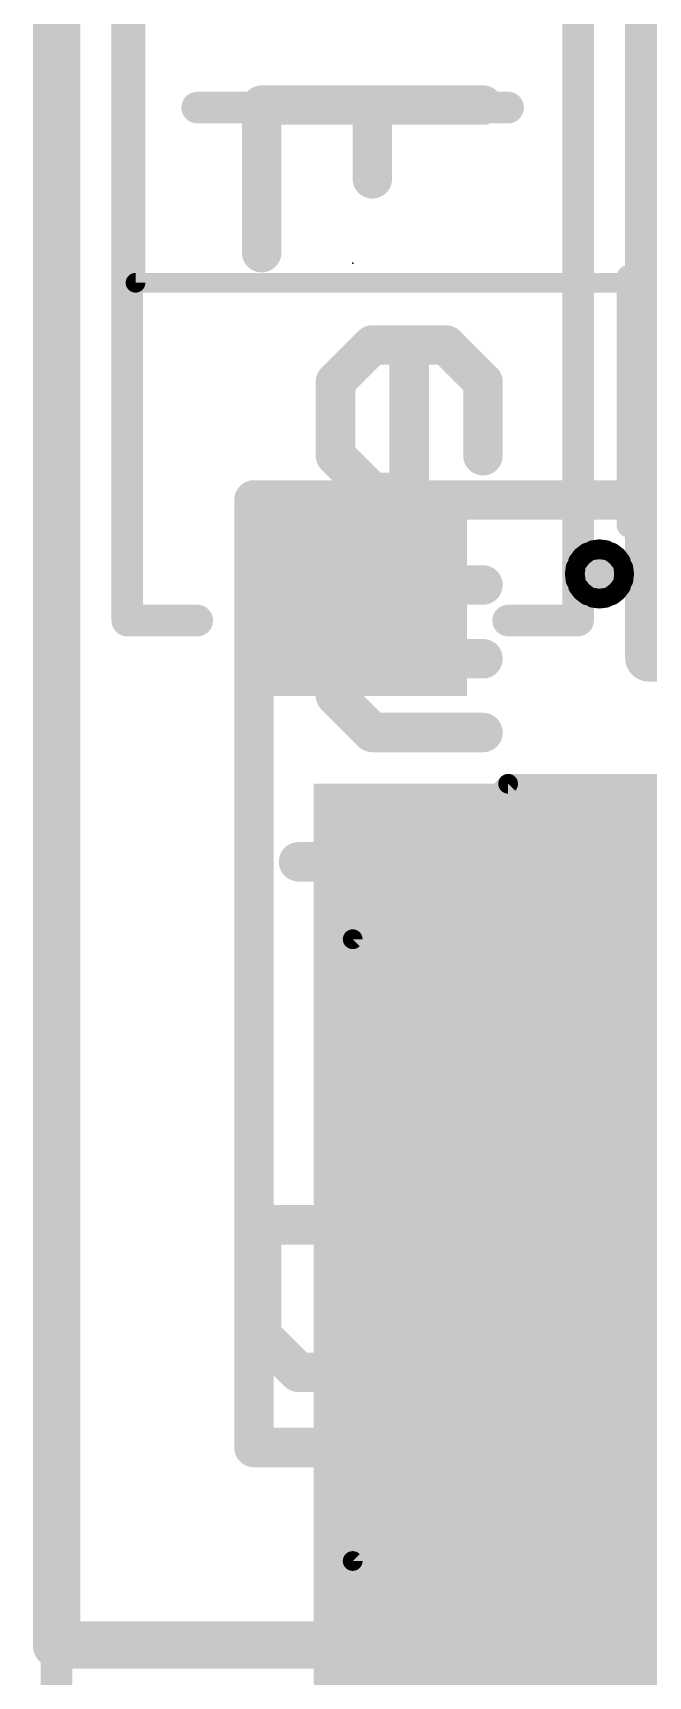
# Model space of a CAD drawing. Extents: x -9 to 98, y -21 to 39.
# Drawn here: x -0.15 to 3.81, y 13.77 to 24.34 of the extents above; entities that cross this region are included whole.
import ezdxf

# ---------------------------------------------------------------- set-up
doc = ezdxf.new("R2010")
doc.units = 0
for name, color, linetype in [('1', 12, 'CONTINUOUS'), ('16', 132, 'CONTINUOUS'), ('20', 31, 'CONTINUOUS'), ('21', 41, 'CONTINUOUS'), ('22', 40, 'CONTINUOUS'), ('23', 53, 'CONTINUOUS'), ('51', 53, 'CONTINUOUS')]:
    doc.layers.add(name, color=color, linetype=linetype)

# ---------------------------------------------------------------- blocks, each defined once
blk = doc.blocks.new('RECT')
blk.add_solid([(-0.5, -0.5), (0.5, -0.5), (-0.5, 0.5), (0.5, 0.5)])

msp = doc.modelspace()

# ---------------------------------------------------------------- linework, layer by layer
at = {"layer": '1'}
for points, const_width in [([(0.508, 22.733), (0.508, 25.527)], 0.127), ([(5.588, 22.733), (0.508, 22.733)], 0.127), ([(1.27, 21.336), (5.08, 21.336)], 0.254), ([(1.27, 15.24), (1.27, 21.336)], 0.254), ([(5.08, 15.24), (1.27, 15.24)], 0.254)]:
    msp.add_lwpolyline(points, dxfattribs=dict(at, const_width=const_width))
for points, const_width in [([(0.508, 22.7647, 1), (0.508, 22.7013)], 0.0635), ([(0.4763, 22.733, 1), (0.5397, 22.733)], 0.0635), ([(1.27, 21.3995, 1), (1.27, 21.2725)], 0.127), ([(1.3335, 21.336, 1), (1.2065, 21.336)], 0.127), ([(1.27, 15.3035, 1), (1.27, 15.1765)], 0.127), ([(1.2065, 15.24, 1), (1.3335, 15.24)], 0.127)]:
    msp.add_lwpolyline(points, format="xyb", dxfattribs=dict(at, const_width=const_width))
at = {"layer": '16', "const_width": 0.3048}
for points in [[(0, 13.97), (0, 33.02)], [(3.81, 33.02), (3.81, 20.32)], [(3.81, 20.32), (6.35, 20.32)], [(6.35, 13.97), (0, 13.97)]]:
    msp.add_lwpolyline(points, dxfattribs=at)
at = {"layer": '16', "const_width": 0.1524}
for points in [[(3.81, 20.3962, 1), (3.81, 20.2438)], [(3.7338, 20.32, 1), (3.8862, 20.32)], [(0, 14.0462, 1), (0, 13.8938)], [(-0.0762, 13.97, 1), (0.0762, 13.97)]]:
    msp.add_lwpolyline(points, format="xyb", dxfattribs=at)
at = {"layer": '20', "const_width": 0.2032}
msp.add_lwpolyline([(0, 33.02), (0, 7.62)], dxfattribs=at)
at = {"layer": '21'}
for points, const_width in [([(0.455, 20.56), (0.455, 25.16)], 0.2032), ([(3.355, 25.16), (3.355, 20.56)], 0.2032), ([(0.905, 23.86), (2.905, 23.86)], 0.2032), ([(3.81, 21.5416), (3.81, 22.4004)], 0.2032), ([(3.3802, 20.972), (3.4131, 20.9972)], 0.127), ([(3.4131, 20.9972), (3.4514, 21.0131)], 0.127), ([(3.4514, 21.0131), (3.4925, 21.0185)], 0.127), ([(3.4925, 21.0185), (3.5336, 21.0131)], 0.127), ([(3.5336, 21.0131), (3.5719, 20.9972)], 0.127), ([(3.5719, 20.9972), (3.6048, 20.972)], 0.127), ([(3.3338, 20.8598), (3.3392, 20.9008)], 0.127), ([(3.3392, 20.9008), (3.355, 20.9391)], 0.127), ([(3.355, 20.9391), (3.3802, 20.972)], 0.127), ([(3.3672, 20.955), (3.6178, 20.955)], 0.127), ([(3.6048, 20.972), (3.63, 20.9391)], 0.127), ([(3.63, 20.9391), (3.6458, 20.9008)], 0.127), ([(3.6458, 20.9008), (3.6513, 20.8598)], 0.127), ([(3.3392, 20.8187), (3.3338, 20.8598)], 0.127), ([(3.3379, 20.828), (3.6471, 20.828)], 0.127), ([(3.355, 20.7804), (3.3392, 20.8187)], 0.127), ([(3.3802, 20.7475), (3.355, 20.7804)], 0.127), ([(3.63, 20.7804), (3.6048, 20.7475)], 0.127), ([(3.6458, 20.8187), (3.63, 20.7804)], 0.127), ([(3.6513, 20.8598), (3.6458, 20.8187)], 0.127), ([(3.4131, 20.7223), (3.3802, 20.7475)], 0.127), ([(3.4514, 20.7064), (3.4131, 20.7223)], 0.127), ([(3.4925, 20.701), (3.4514, 20.7064)], 0.127), ([(3.5336, 20.7064), (3.4925, 20.701)], 0.127), ([(3.5719, 20.7223), (3.5336, 20.7064)], 0.127), ([(3.6048, 20.7475), (3.5719, 20.7223)], 0.127), ([(0.905, 20.56), (0.455, 20.56)], 0.2032), ([(3.355, 20.56), (2.905, 20.56)], 0.2032)]:
    msp.add_lwpolyline(points, dxfattribs=dict(at, const_width=const_width))
for points, const_width in [([(0.905, 23.9108, 1), (0.905, 23.8092)], 0.1016), ([(2.905, 23.8092, 1), (2.905, 23.9108)], 0.1016), ([(3.8608, 22.4004, 1), (3.7592, 22.4004)], 0.1016), ([(3.7592, 21.5416, 1), (3.8608, 21.5416)], 0.1016), ([(3.401, 21.0266, 1), (3.4253, 20.9679)], 0.0635), ([(3.4325, 20.972, 1), (3.3938, 21.0224)], 0.0635), ([(3.4473, 21.0446, 1), (3.4556, 20.9816)], 0.0635), ([(3.4636, 20.9838, 1), (3.4393, 21.0424)], 0.0635), ([(3.4966, 21.05, 1), (3.4884, 20.987)], 0.0635), ([(3.4966, 20.987, 1), (3.4884, 21.05)], 0.0635), ([(3.5457, 21.0424, 1), (3.5214, 20.9838)], 0.0635), ([(3.5294, 20.9816, 1), (3.5377, 21.0446)], 0.0635), ([(3.5912, 21.0224, 1), (3.5525, 20.972)], 0.0635), ([(3.5597, 20.9679, 1), (3.584, 21.0266)], 0.0635), ([(3.3098, 20.913, 1), (3.3685, 20.8887)], 0.0635), ([(3.3706, 20.8967, 1), (3.3077, 20.905)], 0.0635), ([(3.3298, 20.9585, 1), (3.3802, 20.9198)], 0.0635), ([(3.3844, 20.927, 1), (3.3257, 20.9513)], 0.0635), ([(3.3672, 20.9868, 1), (3.3672, 20.9233)], 0.0635), ([(3.3609, 20.9972, 1), (3.3996, 20.9468)], 0.0635), ([(3.4054, 20.9527, 1), (3.3551, 20.9913)], 0.0635), ([(3.6299, 20.9913, 1), (3.5796, 20.9527)], 0.0635), ([(3.5854, 20.9468, 1), (3.6241, 20.9972)], 0.0635), ([(3.6593, 20.9513, 1), (3.6006, 20.927)], 0.0635), ([(3.6048, 20.9198, 1), (3.6552, 20.9585)], 0.0635), ([(3.6773, 20.905, 1), (3.6144, 20.8967)], 0.0635), ([(3.6165, 20.8887, 1), (3.6752, 20.913)], 0.0635), ([(3.6178, 20.9233, 1), (3.6178, 20.9868)], 0.0635), ([(3.3652, 20.8639, 1), (3.3023, 20.8556)], 0.0635), ([(3.3023, 20.8639, 1), (3.3652, 20.8556)], 0.0635), ([(3.3379, 20.8597, 1), (3.3379, 20.7963)], 0.0635), ([(3.3685, 20.8308, 1), (3.3098, 20.8065)], 0.0635), ([(3.3077, 20.8145, 1), (3.3706, 20.8228)], 0.0635), ([(3.3802, 20.7997, 1), (3.3298, 20.761)], 0.0635), ([(3.6552, 20.761, 1), (3.6048, 20.7997)], 0.0635), ([(3.6144, 20.8228, 1), (3.6773, 20.8145)], 0.0635), ([(3.6752, 20.8065, 1), (3.6165, 20.8308)], 0.0635), ([(3.6198, 20.8556, 1), (3.6827, 20.8639)], 0.0635), ([(3.6827, 20.8556, 1), (3.6198, 20.8639)], 0.0635), ([(3.6471, 20.7963, 1), (3.6471, 20.8597)], 0.0635), ([(3.3257, 20.7682, 1), (3.3844, 20.7925)], 0.0635), ([(3.3996, 20.7727, 1), (3.3609, 20.7223)], 0.0635), ([(3.3551, 20.7282, 1), (3.4054, 20.7668)], 0.0635), ([(3.4253, 20.7516, 1), (3.401, 20.6929)], 0.0635), ([(3.3938, 20.6971, 1), (3.4325, 20.7475)], 0.0635), ([(3.4556, 20.7379, 1), (3.4473, 20.6749)], 0.0635), ([(3.4393, 20.6771, 1), (3.4636, 20.7357)], 0.0635), ([(3.4884, 20.7325, 1), (3.4966, 20.6695)], 0.0635), ([(3.4884, 20.6695, 1), (3.4966, 20.7325)], 0.0635), ([(3.5214, 20.7357, 1), (3.5457, 20.6771)], 0.0635), ([(3.5377, 20.6749, 1), (3.5294, 20.7379)], 0.0635), ([(3.5525, 20.7475, 1), (3.5912, 20.6971)], 0.0635), ([(3.584, 20.6929, 1), (3.5597, 20.7516)], 0.0635), ([(3.5796, 20.7668, 1), (3.6299, 20.7282)], 0.0635), ([(3.6241, 20.7223, 1), (3.5854, 20.7727)], 0.0635), ([(3.6006, 20.7925, 1), (3.6593, 20.7682)], 0.0635), ([(0.455, 20.6108, 1), (0.455, 20.5092)], 0.1016), ([(0.905, 20.5092, 1), (0.905, 20.6108)], 0.1016), ([(2.905, 20.6108, 1), (2.905, 20.5092)], 0.1016), ([(3.355, 20.5092, 1), (3.355, 20.6108)], 0.1016), ([(0.4042, 20.56, 1), (0.5058, 20.56)], 0.1016), ([(3.3042, 20.56, 1), (3.4058, 20.56)], 0.1016)]:
    msp.add_lwpolyline(points, format="xyb", dxfattribs=dict(at, const_width=const_width))
at = {"layer": '22', "const_width": 0.254}
for points in [[(2.7432, 23.876), (1.3196, 23.876)], [(1.3196, 23.876), (1.3196, 22.9269)], [(2.0314, 23.876), (2.0314, 23.4015)], [(2.0314, 22.3324), (1.7941, 22.0951)], [(2.5059, 22.3324), (2.0314, 22.3324)], [(2.2687, 21.3833), (2.2687, 22.3324)], [(2.7432, 22.0951), (2.5059, 22.3324)], [(1.7941, 22.0951), (1.7941, 21.6206)], [(2.7432, 21.6206), (2.7432, 22.0951)], [(1.7941, 21.6206), (2.0314, 21.3833)], [(2.0314, 21.3833), (2.2687, 21.3833)], [(2.7432, 20.7888), (1.7941, 20.7888)], [(1.7941, 20.7888), (1.7941, 20.5515)], [(1.7941, 20.5515), (2.0314, 20.3143)], [(2.0314, 20.3143), (1.7941, 20.077)], [(2.0314, 20.3143), (2.7432, 20.3143)], [(1.7941, 20.077), (2.0314, 19.8397)], [(2.0314, 19.8397), (2.7432, 19.8397)], [(1.7941, 19.2452), (1.7941, 18.7706)], [(1.5569, 19.0079), (2.5059, 19.0079)], [(2.5059, 19.0079), (2.7432, 18.7706)], [(1.7941, 17.9788), (2.0314, 18.2161)], [(2.0314, 18.2161), (2.5059, 18.2161)], [(2.5059, 18.2161), (2.7432, 17.9788)], [(1.7941, 17.5043), (1.7941, 17.9788)], [(2.7432, 17.9788), (2.7432, 17.5043)], [(2.0314, 17.267), (1.7941, 17.5043)], [(2.7432, 17.5043), (2.5059, 17.267)], [(2.5059, 17.267), (2.0314, 17.267)], [(2.7432, 16.6725), (1.3196, 16.6725)], [(1.3196, 16.6725), (1.3196, 15.9607)], [(2.0314, 16.6725), (2.0314, 15.9607)], [(2.7432, 15.9607), (2.7432, 16.6725)], [(1.3196, 15.9607), (1.5569, 15.7234)], [(1.7941, 15.7234), (2.0314, 15.9607)], [(2.0314, 15.9607), (2.2687, 15.7234)], [(2.5059, 15.7234), (2.7432, 15.9607)], [(1.5569, 15.7234), (1.7941, 15.7234)], [(2.2687, 15.7234), (2.5059, 15.7234)], [(1.7941, 15.1289), (2.5059, 15.1289)], [(2.5059, 15.1289), (2.7432, 14.8916)], [(2.7432, 14.8916), (2.7432, 14.1798)], [(2.7432, 14.1798), (1.7941, 14.1798)]]:
    msp.add_lwpolyline(points, dxfattribs=at)
at = {"layer": '22', "const_width": 0.127}
for points in [[(1.3196, 23.9395, 1), (1.3196, 23.8125)], [(1.3831, 23.876, 1), (1.2561, 23.876)], [(2.0949, 23.876, 1), (1.9679, 23.876)], [(2.7432, 23.8125, 1), (2.7432, 23.9395)], [(1.9679, 23.4015, 1), (2.0949, 23.4015)], [(1.2561, 22.9269, 1), (1.3831, 22.9269)], [(2.0314, 22.3959, 1), (2.0314, 22.2689)], [(2.0763, 22.2875, 1), (1.9865, 22.3773)], [(2.3322, 22.3324, 1), (2.2052, 22.3324)], [(2.5508, 22.3773, 1), (2.461, 22.2875)], [(2.5059, 22.2689, 1), (2.5059, 22.3959)], [(1.8576, 22.0951, 1), (1.7306, 22.0951)], [(1.7492, 22.14, 1), (1.839, 22.0502)], [(2.8067, 22.0951, 1), (2.6797, 22.0951)], [(2.6983, 22.0502, 1), (2.7881, 22.14)], [(1.839, 21.6655, 1), (1.7492, 21.5757)], [(1.7306, 21.6206, 1), (1.8576, 21.6206)], [(2.6797, 21.6206, 1), (2.8067, 21.6206)], [(2.0314, 21.4468, 1), (2.0314, 21.3198)], [(1.9865, 21.3384, 1), (2.0763, 21.4282)], [(2.2687, 21.3198, 1), (2.2687, 21.4468)], [(2.2052, 21.3833, 1), (2.3322, 21.3833)], [(1.7941, 20.8523, 1), (1.7941, 20.7253)], [(1.8576, 20.7888, 1), (1.7306, 20.7888)], [(2.7432, 20.7253, 1), (2.7432, 20.8523)], [(1.839, 20.5964, 1), (1.7492, 20.5066)], [(1.7306, 20.5515, 1), (1.8576, 20.5515)], [(2.0314, 20.3778, 1), (2.0314, 20.2508)], [(2.0763, 20.2693, 1), (1.9865, 20.3592)], [(1.9865, 20.2693, 1), (2.0763, 20.3592)], [(2.7432, 20.2508, 1), (2.7432, 20.3778)], [(1.839, 20.1219, 1), (1.7492, 20.0321)], [(1.7492, 20.1219, 1), (1.839, 20.0321)], [(2.0314, 19.9032, 1), (2.0314, 19.7762)], [(1.9865, 19.7948, 1), (2.0763, 19.8846)], [(2.7432, 19.7762, 1), (2.7432, 19.9032)], [(1.8576, 19.2452, 1), (1.7306, 19.2452)], [(1.5569, 19.0714, 1), (1.5569, 18.9444)], [(2.5508, 19.0528, 1), (2.461, 18.963)], [(2.5059, 18.9444, 1), (2.5059, 19.0714)], [(1.7306, 18.7706, 1), (1.8576, 18.7706)], [(2.6983, 18.7257, 1), (2.7881, 18.8155)], [(2.0314, 18.2796, 1), (2.0314, 18.1526)], [(2.0763, 18.1712, 1), (1.9865, 18.261)], [(2.5508, 18.261, 1), (2.461, 18.1712)], [(2.5059, 18.1526, 1), (2.5059, 18.2796)], [(1.8576, 17.9788, 1), (1.7306, 17.9788)], [(1.7492, 18.0237, 1), (1.839, 17.9339)], [(2.8067, 17.9788, 1), (2.6797, 17.9788)], [(2.6983, 17.9339, 1), (2.7881, 18.0237)], [(1.839, 17.5492, 1), (1.7492, 17.4594)], [(1.7306, 17.5043, 1), (1.8576, 17.5043)], [(2.6797, 17.5043, 1), (2.8067, 17.5043)], [(2.7881, 17.4594, 1), (2.6983, 17.5492)], [(2.0314, 17.3305, 1), (2.0314, 17.2035)], [(1.9865, 17.2221, 1), (2.0763, 17.3119)], [(2.461, 17.3119, 1), (2.5508, 17.2221)], [(2.5059, 17.2035, 1), (2.5059, 17.3305)], [(1.3196, 16.736, 1), (1.3196, 16.609)], [(1.3831, 16.6725, 1), (1.2561, 16.6725)], [(2.0949, 16.6725, 1), (1.9679, 16.6725)], [(2.8067, 16.6725, 1), (2.6797, 16.6725)], [(2.7432, 16.609, 1), (2.7432, 16.736)], [(1.3645, 16.0056, 1), (1.2747, 15.9158)], [(2.0763, 16.0056, 1), (1.9865, 15.9158)], [(2.0763, 15.9158, 1), (1.9865, 16.0056)], [(2.7881, 15.9158, 1), (2.6983, 16.0056)], [(1.2561, 15.9607, 1), (1.3831, 15.9607)], [(1.9679, 15.9607, 1), (2.0949, 15.9607)], [(2.6797, 15.9607, 1), (2.8067, 15.9607)], [(1.5569, 15.7869, 1), (1.5569, 15.6599)], [(1.512, 15.6785, 1), (1.6018, 15.7683)], [(1.7492, 15.7683, 1), (1.839, 15.6785)], [(1.7941, 15.6599, 1), (1.7941, 15.7869)], [(2.2687, 15.7869, 1), (2.2687, 15.6599)], [(2.2238, 15.6785, 1), (2.3136, 15.7683)], [(2.461, 15.7683, 1), (2.5508, 15.6785)], [(2.5059, 15.6599, 1), (2.5059, 15.7869)], [(1.7941, 15.1924, 1), (1.7941, 15.0654)], [(2.5508, 15.1738, 1), (2.461, 15.084)], [(2.5059, 15.0654, 1), (2.5059, 15.1924)], [(2.8067, 14.8916, 1), (2.6797, 14.8916)], [(2.6983, 14.8467, 1), (2.7881, 14.9365)], [(1.7941, 14.2433, 1), (1.7941, 14.1163)], [(2.7432, 14.1163, 1), (2.7432, 14.2433)], [(2.6797, 14.1798, 1), (2.8067, 14.1798)]]:
    msp.add_lwpolyline(points, format="xyb", dxfattribs=at)
at = {"layer": '23'}
msp.add_point((1.905, 22.86), dxfattribs=at)
at = {"layer": '51'}
for points, const_width in [([(3.68, 22.771), (6.48, 22.771)], 0.1524), ([(3.68, 22.771), (3.68, 21.171)], 0.1524), ([(6.48, 21.171), (3.68, 21.171)], 0.1524), ([(1.905, 18.51), (2.905, 19.51)], 0.127), ([(2.905, 19.51), (7.205, 19.51)], 0.127), ([(1.905, 14.51), (1.905, 18.51)], 0.127), ([(2.905, 13.51), (1.905, 14.51)], 0.127)]:
    msp.add_lwpolyline(points, dxfattribs=dict(at, const_width=const_width))
for points, const_width in [([(3.68, 22.8091, 1), (3.68, 22.7329)], 0.0762), ([(3.7181, 22.771, 1), (3.6419, 22.771)], 0.0762), ([(3.68, 21.2091, 1), (3.68, 21.1329)], 0.0762), ([(3.6419, 21.171, 1), (3.7181, 21.171)], 0.0762), ([(2.905, 19.5418, 1), (2.905, 19.4783)], 0.0635), ([(2.9275, 19.4875, 1), (2.8825, 19.5325)], 0.0635), ([(1.8825, 18.5325, 1), (1.9275, 18.4875)], 0.0635), ([(1.9367, 18.51, 1), (1.8733, 18.51)], 0.0635), ([(1.9275, 14.5325, 1), (1.8825, 14.4875)], 0.0635), ([(1.8733, 14.51, 1), (1.9367, 14.51)], 0.0635)]:
    msp.add_lwpolyline(points, format="xyb", dxfattribs=dict(at, const_width=const_width))

# ---------------------------------------------------------------- block references
at = {"layer": '1'}
for p, xscale, yscale, rotation in [((1.905, 20.71), 1.27, 1.47, 270), ((2.905, 16.51), 6, 2.5, 90)]:
    msp.add_blockref('RECT', p, dxfattribs=dict(at, xscale=xscale, yscale=yscale, rotation=rotation))

doc.saveas('drawing.dxf')
